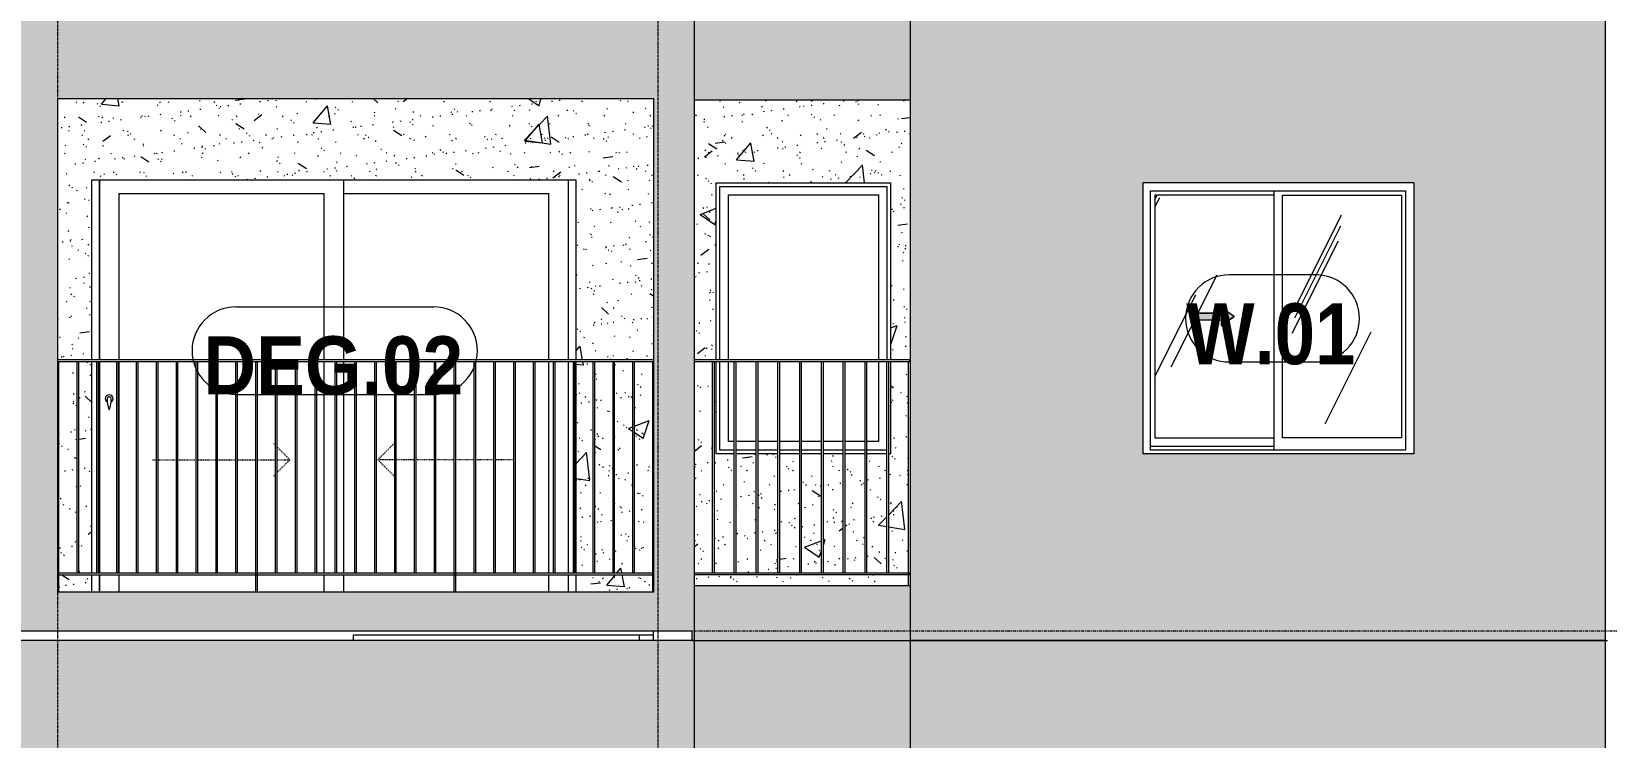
# Model space of a CAD drawing. Header units: millimetres. Extents: x 1240 to 198004, y -7796 to 35300.
# Drawn here: x 123128 to 131261, y 15249 to 18897 of the extents above; entities that cross this region are included whole.
import ezdxf

# ---------------------------------------------------------------- set-up
doc = ezdxf.new("R2010")
doc.units = ezdxf.units.MM
for name, pattern in [('1 NÉT CALL OUT', [6, 3, -3]), ('Centre', [31.75, 6.35, -4.7625, 15.875, -4.7625]), ('Dash', [6, 3, -3]), ('Grid Line', [22.225, 12.7, -3.175, 3.175, -3.175])]:
    doc.linetypes.add(name, pattern=pattern)
for name, color, linetype, lineweight in [('0-2', 50, 'Continuous', 5), ('A-DETL-GENF', 92, 'Continuous', 9), ('A-DETL-GENF-2', 92, '1 NÉT CALL OUT', 9), ('A-DOOR', 31, 'Continuous', 9), ('A-DOOR-FRAM', 31, 'Continuous', 9), ('A-DOOR-HDLN', 31, 'Dash', 18), ('A-DOOR-IDEN', 31, 'Continuous', 9), ('A-FLOR', 192, 'Continuous', 9), ('A-FLOR-HRAL', 11, 'Continuous', 9), ('A-FLOR-HRAL-1', 253, 'Continuous', 9), ('A-FLOR-LEVL-2', 51, 'Centre', 9), ('A-GLAZ', 151, 'Continuous', 9), ('A-GLAZ-1', 7, 'Continuous', 9), ('A-GLAZ-3', 7, '1 NÉT CALL OUT', 9), ('A-GLAZ-IDEN', 152, 'Continuous', 9), ('A-WALL', 113, 'Continuous', 9), ('A-WALL-PATT-2', 9, 'Continuous', 9), ('A-WALL-PATT-3', 111, 'Continuous', 5), ('A-WALL-PATT-4', 111, 'Continuous', 9), ('I-WALL', 2, 'Continuous', 9), ('I-WALL-1', 7, 'Continuous', 9), ('S-COLS-1', 7, 'Continuous', 9), ('S-GRID-1', 1, 'Grid Line', 9)]:
    doc.layers.add(name, color=color, linetype=linetype, lineweight=lineweight)
doc.styles.add('Arial_B_1', font='arialbd.ttf', dxfattribs={"width": 0.85, "height": 315})
doc.styles.add('Arial_B_2', font='arialbd.ttf', dxfattribs={"width": 0.9, "height": 300})
pattern_1 = [(50, (0, 0), (1093.104, -95.634), [114.3, -1257.3]), (355, (0, 0), (-211.457, 1146.341), [91.44, -1005.84]), (100.451, (91.1, -8), (881.656, 1050.7), [97.14, -1068.54]), (46.184, (0, 304.8), (1626.475, -252.257), [171.45, -1885.95]), (96.636, (135.5, 283.8), (1424.416, 1484.565), [145.71, -1602.81]), (351.184, (0, 304.8), (1424.43, 1484.55), [137.16, -1508.76]), (21, (152.4, 228.6), (909.686, -613.591), [114.3, -1257.3]), (326, (152.4, 228.6), (370.812, 1105.129), [91.44, -1005.84]), (71.451, (228.2, 177.5), (1280.503, 491.528), [97.14, -1068.54]), (37.5, (0, 0), (18.5313, 507.3303), [50.292, -943.356, 50.292, -970.788, -1009.65]), (37.5, (0, 0), (18.5313, 507.3303), [-2014.728, 50.292, -959.358]), (7.5, (0, 0), (400.9178, 601.0836), [50.292, -531.876, 50.292, -920.496, -384.81]), (7.5, (0, 0), (400.9178, 601.0836), [-1552.956, 50.292, -334.518]), (327.5, (-339.85, 0), (813.5452, -34.3737), [50.292, -330.708, 50.292, -1138.428, -1577.34]), (327.5, (-339.85, 0), (813.5452, -34.3737), [-1569.72, 50.292, -1527.048]), (317.5, (-492.25, 0), (888.7755, 152.56), [50.292, -445.008, 50.292, -739.14, -1120.14]), (317.5, (-492.25, 0), (888.7755, 152.56), [-1284.732, 50.292, -1069.848])]
pattern_2 = [(37.5, (0, 0), (-4.79953, 146.8239), [5.029, -110.795, 5.029, -124.511, -123.825]), (37.5, (0, 0), (-4.79953, 146.8239), [-245.364, 5.029, -118.796]), (7.5, (0, 0), (134.85743, 215.0472), [5.029, -57.455, 5.029, -99.365, -40.005]), (7.5, (0, 0), (134.85743, 215.0472), [-166.878, 5.029, -34.976]), (327.5, (-93.73, 0), (237.29776, 0.4316), [5.029, -33.071, 5.029, -132.131, -179.07]), (327.5, (-93.73, 0), (237.29776, 0.4316), [-175.26, 5.029, -174.041]), (317.5, (-93.73, 0), (229.06706, 66.8792), [5.029, -14.021, 5.029, -84.887, -102.87]), (317.5, (-93.73, 0), (229.06706, 66.8792), [-108.966, 5.029, -97.841])]
pattern_3 = [(63.435, (1790.26, 104.33), (-0.0014, 1524.001), [532.463, -2875.304]), (63.435, (266.26, 104.33), (-0.0014, 1524.001), [532.463, -2875.304]), (63.435, (2519.8, 398.8), (-0.0014, 1524.001), [532.463, -2875.304]), (63.435, (995.8, 398.8), (-0.0014, 1524.001), [532.463, -2875.304]), (63.435, (2409.4, 294.83), (-0.0014, 1524.001), [532.463, -2875.304]), (63.435, (885.4, 294.83), (-0.0014, 1524.001), [532.463, -2875.304]), (63.435, (2296.8, 890.1), (-0.0014, 1524.001), [258.802, -3148.965]), (63.435, (772.8, 890.1), (-0.0014, 1524.001), [258.802, -3148.965]), (63.435, (2223.2, 797.95), (-0.0014, 1524.001), [532.463, -2875.304]), (63.435, (699.2, 797.95), (-0.0014, 1524.001), [532.463, -2875.304]), (63.435, (2236.2, 864.1), (-0.0014, 1524.001), [532.463, -2875.304]), (63.435, (712.2, 864.1), (-0.0014, 1524.001), [532.463, -2875.304]), (63.435, (1621.35, 573.94), (-0.0014, 1524.001), [532.463, -2875.304]), (63.435, (97.35, 573.94), (-0.0014, 1524.001), [532.463, -2875.304]), (63.435, (1634.34, 651.9), (-0.0014, 1524.001), [532.463, -2875.304]), (63.435, (110.34, 651.9), (-0.0014, 1524.001), [532.463, -2875.304]), (63.435, (1637.84, 708.1), (-0.0014, 1524.001), [532.463, -2875.304]), (63.435, (113.84, 708.1), (-0.0014, 1524.001), [532.463, -2875.304])]

# ---------------------------------------------------------------- blocks, each defined once
blk = doc.blocks.new('NCV_TKTC_KET CAU_rvt-2-TKCS_MẶT ĐỨNG NỘI KHU 2')
at = {"layer": 'S-COLS-1'}
blk.add_line((-69961.9, 15750), (-69961.9, 15800), dxfattribs=at)
blk = doc.blocks.new('M_Fixed - 900 x 1400-901190-TKCS_MẶT ĐỨNG NỘI KHU 2')
at = {"layer": 'A-GLAZ-1'}
for p, q in [((-61415.9, 7000), (-61415.9, 7896)), ((-61415.9, 7896), (-60553.9, 7896)), ((-60553.9, 7896), (-60553.9, 7000)), ((-61371.9, 7000), (-61371.9, 7852)), ((-61371.9, 7852), (-60597.9, 7852)), ((-60597.9, 7852), (-60597.9, 7000)), ((-61415.9, 6534), (-61415.9, 6990)), ((-61371.9, 6578), (-61371.9, 6990)), ((-60597.9, 6990), (-60597.9, 6578)), ((-61341.9, 6534), (-61415.9, 6534)), ((-61341.9, 6578), (-61371.9, 6578)), ((-61229.4, 6578), (-61331.9, 6578)), ((-61229.4, 6534), (-61331.9, 6534)), ((-61116.9, 6578), (-61219.4, 6578)), ((-61116.9, 6534), (-61219.4, 6534)), ((-61004.4, 6578), (-61106.9, 6578)), ((-61004.4, 6534), (-61106.9, 6534)), ((-60891.9, 6578), (-60994.4, 6578)), ((-60891.9, 6534), (-60994.4, 6534)), ((-60779.4, 6578), (-60881.9, 6578)), ((-60779.4, 6534), (-60881.9, 6534)), ((-60666.9, 6578), (-60769.4, 6578)), ((-60666.9, 6534), (-60769.4, 6534)), ((-60597.9, 6578), (-60656.9, 6578)), ((-60554.4, 6534), (-60656.9, 6534))]:
    blk.add_line(p, q, dxfattribs=at)
blk = doc.blocks.new('Railing - 10mm-901206-TKCS_MẶT ĐỨNG NỘI KHU 2')
at = {"layer": 'A-FLOR-HRAL-1'}
for p, q in [((-60554.4, 5900), (-60554.4, 6990)), ((-60544.4, 5900), (-60544.4, 6990))]:
    blk.add_line(p, q, dxfattribs=at)
blk = doc.blocks.new('Railing - 50 x 10mm-V285-TKCS_MẶT ĐỨNG NỘI KHU 2')
at = {"layer": 'A-FLOR-HRAL-1'}
for p in [(-68644, 5832.3), (-68635.3, 6990)]:
    blk.add_line(p, (-68644, 6990), dxfattribs=at)
blk = doc.blocks.new('Railing - Railing-V391-TKCS_MẶT ĐỨNG NỘI KHU 2')
at = {"layer": 'A-FLOR-HRAL-1'}
for p, q in [((-69751.9, 12700), (-68639, 12700)), ((-68639, 12690), (-69751.9, 12690)), ((-68639, 12700), (-68639, 12690))]:
    blk.add_line(p, q, dxfattribs=at)
for name, p in [('Railing - 10mm-901206-TKCS_MẶT ĐỨNG NỘI KHU 2', (-9102.1, 6800)), ('Railing - 10mm-901206-TKCS_MẶT ĐỨNG NỘI KHU 2', (-8989.6, 6800)), ('Railing - 10mm-901206-TKCS_MẶT ĐỨNG NỘI KHU 2', (-8877.1, 6800)), ('Railing - 10mm-901206-TKCS_MẶT ĐỨNG NỘI KHU 2', (-8764.6, 6800)), ('Railing - 10mm-901206-TKCS_MẶT ĐỨNG NỘI KHU 2', (-8652.1, 6800)), ('Railing - 10mm-901206-TKCS_MẶT ĐỨNG NỘI KHU 2', (-8539.6, 6800)), ('Railing - 10mm-901206-TKCS_MẶT ĐỨNG NỘI KHU 2', (-8427.1, 6800)), ('Railing - 10mm-901206-TKCS_MẶT ĐỨNG NỘI KHU 2', (-8314.6, 6800)), ('Railing - 10mm-901206-TKCS_MẶT ĐỨNG NỘI KHU 2', (-8202.1, 6800)), ('Railing - 50 x 10mm-V285-TKCS_MẶT ĐỨNG NỘI KHU 2', (0, 6800))]:
    blk.add_blockref(name, p)
blk = doc.blocks.new('Top Rail Type - Top Rail_Internal_-883598-TKCS_MẶT ĐỨNG NỘI KHU 2')
at = {"layer": 'A-FLOR-HRAL-1'}
for p, q in [((-68639, 7000), (-69751.9, 7000)), ((-68639, 7000), (-68639, 6990)), ((-68639, 6990), (-69751.9, 6990))]:
    blk.add_line(p, q, dxfattribs=at)
blk = doc.blocks.new('NCV_TKTC_TANG 5_rvt-2-TKCS_MẶT ĐỨNG NỘI KHU 2')
at = {"layer": 'A-WALL-PATT-2'}
h = blk.add_hatch(dxfattribs=at)
h.set_pattern_fill('FP_40', color=256, style=0, pattern_type=2)
h.set_pattern_definition(pattern_1)
h.paths.add_polyline_path([(-73031.9, 16000), (-72861.9, 16000), (-72861.9, 16090), (-73031.9, 16090), (-73031.9, 16002.8)])
h.paths.add_polyline_path([(-69966.9, 16000), (-69966.9, 16090), (-70361.9, 16090), (-70361.9, 16000), (-69988.2, 16000)])
h.paths.add_polyline_path([(-70264.4, 16100), (-70171.9, 16100), (-70171.9, 17190), (-70264.4, 17190), (-70264.4, 16302.5)])
h.paths.add_polyline_path([(-70361.9, 16100), (-70274.4, 16100), (-70274.4, 17190), (-70361.9, 17190), (-70361.9, 16399.9)])
h.paths.add_polyline_path([(-70069.4, 16100), (-70069.4, 17190), (-70161.9, 17190), (-70161.9, 16100)])
h.paths.add_polyline_path([(-69966.9, 16100), (-69966.9, 17190), (-70059.4, 17190), (-70059.4, 16100), (-70005.8, 16100)])
h.paths.add_polyline_path([(-73031.9, 16100), (-72939.4, 16100), (-72939.4, 17190), (-73031.9, 17190), (-73031.9, 16688.3)])
h.paths.add_polyline_path([(-72929.4, 16100), (-72861.9, 16100), (-72861.9, 17190), (-72929.4, 17190), (-72929.4, 16688.3)])
h.paths.add_polyline_path([(-70361.9, 17200), (-69961.9, 17200), (-69961.9, 18550), (-73036.9, 18550), (-73036.9, 17200), (-72861.9, 17200), (-72861.9, 18130), (-70361.9, 18130), (-70361.9, 17822.2)])
h = blk.add_hatch(dxfattribs=at)
h.set_pattern_fill('FP_41', color=256, style=0, pattern_type=2)
h.set_pattern_definition(pattern_2)
h.paths.add_polyline_path([(-73031.9, 16000), (-72861.9, 16000), (-72861.9, 16090), (-73031.9, 16090), (-73031.9, 16002.8)])
h.paths.add_polyline_path([(-69966.9, 16000), (-69966.9, 16090), (-70361.9, 16090), (-70361.9, 16000), (-69988.2, 16000)])
h.paths.add_polyline_path([(-70264.4, 16100), (-70171.9, 16100), (-70171.9, 17190), (-70264.4, 17190), (-70264.4, 16302.5)])
h.paths.add_polyline_path([(-70361.9, 16100), (-70274.4, 16100), (-70274.4, 17190), (-70361.9, 17190), (-70361.9, 16399.9)])
h.paths.add_polyline_path([(-70069.4, 16100), (-70069.4, 17190), (-70161.9, 17190), (-70161.9, 16100)])
h.paths.add_polyline_path([(-69966.9, 16100), (-69966.9, 17190), (-70059.4, 17190), (-70059.4, 16100), (-70005.8, 16100)])
h.paths.add_polyline_path([(-73031.9, 16100), (-72939.4, 16100), (-72939.4, 17190), (-73031.9, 17190), (-73031.9, 16688.3)])
h.paths.add_polyline_path([(-72929.4, 16100), (-72861.9, 16100), (-72861.9, 17190), (-72929.4, 17190), (-72929.4, 16688.3)])
h.paths.add_polyline_path([(-70361.9, 17200), (-69961.9, 17200), (-69961.9, 18550), (-73036.9, 18550), (-73036.9, 17200), (-72861.9, 17200), (-72861.9, 18130), (-70361.9, 18130), (-70361.9, 17822.2)])
h = blk.add_hatch(dxfattribs=at)
h.set_pattern_fill('FP_62', color=256, style=0, pattern_type=2)
h.set_pattern_definition(pattern_1)
h.paths.add_polyline_path([(-68644, 16032.3), (-68644, 16090), (-69751.9, 16090), (-69751.9, 16032.3), (-68962.4, 16032.3)])
h.paths.add_polyline_path([(-69040.9, 16100), (-68981.5, 16100), (-68981.5, 16715), (-69084, 16715), (-69084, 16100)])
h.paths.add_polyline_path([(-69094, 16100), (-69094, 16715), (-69196.5, 16715), (-69196.5, 16100)])
h.paths.add_polyline_path([(-69309, 16100), (-69206.5, 16100), (-69206.5, 16715), (-69309, 16715), (-69309, 16208.6)])
h.paths.add_polyline_path([(-69605.1, 16100), (-69544, 16100), (-69544, 16715), (-69637, 16715), (-69637, 17190), (-69646.5, 17190), (-69646.5, 16100)])
h.paths.add_polyline_path([(-69431.6, 16100), (-69431.5, 16100.1), (-69431.5, 16715), (-69534, 16715), (-69534, 16100)])
h.paths.add_polyline_path([(-69421.5, 16100), (-69319, 16100), (-69319, 16715), (-69421.5, 16715), (-69421.5, 16109)])
h.paths.add_polyline_path([(-69656.5, 16100), (-69656.5, 17190), (-69751.9, 17190), (-69751.9, 16100)])
h.paths.add_polyline_path([(-68644, 16100), (-68644, 17190), (-68737, 17190), (-68737, 16715), (-68746.5, 16715), (-68746.5, 16100)])
h.paths.add_polyline_path([(-68756.5, 16100), (-68756.5, 16715), (-68859, 16715), (-68859, 16100)])
h.paths.add_polyline_path([(-68971.5, 16100), (-68869, 16100), (-68869, 16715), (-68971.5, 16715), (-68971.5, 16507.4)])
h.paths.add_polyline_path([(-68639, 17190), (-68635.3, 17190), (-68635.3, 18542.9), (-69751.9, 18542.9), (-69751.9, 17200), (-69637, 17200), (-69637, 18115), (-68737, 18114.4), (-68737, 17200), (-68639, 17200)])
h = blk.add_hatch(dxfattribs=at)
h.set_pattern_fill('FP_63', color=256, style=0, pattern_type=2)
h.set_pattern_definition(pattern_2)
h.paths.add_polyline_path([(-68644, 16032.3), (-68644, 16090), (-69751.9, 16090), (-69751.9, 16032.3), (-68962.4, 16032.3)])
h.paths.add_polyline_path([(-69040.9, 16100), (-68981.5, 16100), (-68981.5, 16715), (-69084, 16715), (-69084, 16100)])
h.paths.add_polyline_path([(-69094, 16100), (-69094, 16715), (-69196.5, 16715), (-69196.5, 16100)])
h.paths.add_polyline_path([(-69309, 16100), (-69206.5, 16100), (-69206.5, 16715), (-69309, 16715), (-69309, 16208.6)])
h.paths.add_polyline_path([(-69605.1, 16100), (-69544, 16100), (-69544, 16715), (-69637, 16715), (-69637, 17190), (-69646.5, 17190), (-69646.5, 16100)])
h.paths.add_polyline_path([(-69431.6, 16100), (-69431.5, 16100.1), (-69431.5, 16715), (-69534, 16715), (-69534, 16100)])
h.paths.add_polyline_path([(-69421.5, 16100), (-69319, 16100), (-69319, 16715), (-69421.5, 16715), (-69421.5, 16109)])
h.paths.add_polyline_path([(-69656.5, 16100), (-69656.5, 17190), (-69751.9, 17190), (-69751.9, 16100)])
h.paths.add_polyline_path([(-68644, 16100), (-68644, 17190), (-68737, 17190), (-68737, 16715), (-68746.5, 16715), (-68746.5, 16100)])
h.paths.add_polyline_path([(-68756.5, 16100), (-68756.5, 16715), (-68859, 16715), (-68859, 16100)])
h.paths.add_polyline_path([(-68971.5, 16100), (-68869, 16100), (-68869, 16715), (-68971.5, 16715), (-68971.5, 16507.4)])
h.paths.add_polyline_path([(-68639, 17190), (-68635.3, 17190), (-68635.3, 18542.9), (-69751.9, 18542.9), (-69751.9, 17200), (-69637, 17200), (-69637, 18115), (-68737, 18114.4), (-68737, 17200), (-68639, 17200)])
at = {"layer": 'I-WALL-1'}
for p, q in [((-72861.9, 17200), (-72861.9, 18130)), ((-72861.9, 18130), (-70361.9, 18130)), ((-70361.9, 18130), (-70361.9, 17200)), ((-69637, 17200), (-69637, 18115)), ((-69637, 18115), (-68737, 18115)), ((-68737, 18115), (-68737, 17200)), ((-72861.9, 16100), (-72861.9, 17190)), ((-70361.9, 17190), (-70361.9, 16100)), ((-69637, 16715), (-69637, 17190)), ((-68737, 17190), (-68737, 16715)), ((-69544, 16715), (-69637, 16715)), ((-69431.5, 16715), (-69534, 16715)), ((-69319, 16715), (-69421.5, 16715)), ((-69206.5, 16715), (-69309, 16715)), ((-69094, 16715), (-69196.5, 16715)), ((-68981.5, 16715), (-69084, 16715)), ((-68869, 16715), (-68971.5, 16715)), ((-68756.5, 16715), (-68859, 16715)), ((-68737, 16715), (-68746.5, 16715)), ((-72861.9, 16000), (-72861.9, 16090)), ((-70361.9, 16090), (-70361.9, 16000))]:
    blk.add_line(p, q, dxfattribs=at)
at = {"layer": 'A-FLOR-HRAL'}
for name, p in [('Top Rail Type - Top Rail_Internal_-883598-TKCS_MẶT ĐỨNG NỘI KHU 2', (0, 10200)), ('Railing - Railing-V391-TKCS_MẶT ĐỨNG NỘI KHU 2', (0, 3400))]:
    blk.add_blockref(name, p, dxfattribs=at)
at = {"layer": 'A-GLAZ'}
blk.add_blockref('M_Fixed - 900 x 1400-901190-TKCS_MẶT ĐỨNG NỘI KHU 2', (-8202.1, 10200), dxfattribs=at)
blk = doc.blocks.new('1_FAMILY RVT - W01-WxH 1400x1400xmm-V424-TKCS_MẶT ĐỨNG NỘI KHU 2')
at = {"layer": 'A-DETL-GENF-2'}
blk.add_hatch(color=256, dxfattribs=at).paths.add_polyline_path([(-67030.8, 17376.5), (-66963.1, 17423.9), (-67030.8, 17471.4), (-67030.8, 17440.9), (-67166.3, 17440.9), (-67166.3, 17407), (-67030.8, 17407)])
at = {"layer": 'A-GLAZ'}
h = blk.add_hatch(dxfattribs=at)
h.set_pattern_fill('FP_36', color=256, style=0, pattern_type=2)
h.set_pattern_definition(pattern_3)
h.paths.add_polyline_path([(-67371.8, 16797), (-66757.5, 16797), (-66757.5, 18050.9), (-67371.8, 18050.9), (-67371.8, 17407)])
h.paths.add_polyline_path([(-67030.8, 17376.5), (-67030.8, 17407), (-67166.3, 17407), (-67166.3, 17440.9), (-67030.8, 17440.9), (-67030.8, 17471.4), (-66963.1, 17423.9), (-66987.3, 17407)])
h = blk.add_hatch(dxfattribs=at)
h.set_pattern_fill('FP_36', color=256, style=0, pattern_type=2)
h.set_pattern_definition(pattern_3)
h.paths.add_polyline_path([(-66713.1, 16797), (-66098.8, 16797), (-66098.8, 18050.9), (-66713.1, 18050.9), (-66713.1, 17674.5)])
at = {"layer": 'A-DETL-GENF'}
for p, q in [((-67166.3, 17440.9), (-67166.3, 17407)), ((-67166.3, 17440.9), (-67030.8, 17440.9)), ((-67030.8, 17440.9), (-67166.3, 17440.9)), ((-67166.3, 17440.9), (-67166.3, 17407)), ((-67166.3, 17407), (-67030.8, 17407)), ((-67166.3, 17407), (-67030.8, 17407)), ((-67030.8, 17471.4), (-67030.8, 17440.9)), ((-66963.1, 17423.9), (-67030.8, 17471.4)), ((-66963.1, 17423.9), (-67030.8, 17471.4)), ((-67030.8, 17471.4), (-67030.8, 17440.9)), ((-66963.1, 17423.9), (-67030.8, 17376.5)), ((-67030.8, 17376.5), (-66963.1, 17423.9)), ((-67030.8, 17407), (-67030.8, 17376.5)), ((-67030.8, 17407), (-67030.8, 17376.5))]:
    blk.add_line(p, q, dxfattribs=at)
at = {"layer": 'A-GLAZ'}
for p, q in [((-66035.3, 18114.4), (-67435.3, 18114.4)), ((-67435.3, 18114.4), (-67435.3, 16714.4)), ((-67394.4, 18073.5), (-66076.2, 18073.5)), ((-67394.4, 16733.5), (-67394.4, 18073.5)), ((-66757.5, 18073.5), (-66757.5, 16733.5)), ((-66076.2, 16733.5), (-66076.2, 18073.5)), ((-66035.3, 18114.4), (-66035.3, 16714.4)), ((-67371.8, 18050.9), (-67371.8, 16797)), ((-66757.5, 18050.9), (-67371.8, 18050.9)), ((-66713.1, 16797), (-66713.1, 18050.9)), ((-66713.1, 18050.9), (-66098.8, 18050.9)), ((-66098.8, 18050.9), (-66098.8, 16797)), ((-67371.8, 16797), (-66757.5, 16797)), ((-66098.8, 16797), (-66713.1, 16797)), ((-66035.3, 16714.4), (-67435.3, 16714.4)), ((-66757.5, 16752.5), (-67394.4, 16752.5)), ((-66757.5, 16752.5), (-67394.4, 16752.5)), ((-66076.2, 16733.5), (-67394.4, 16733.5))]:
    blk.add_line(p, q, dxfattribs=at)
blk = doc.blocks.new('Railing - 10mm-1251313-TKCS_MẶT ĐỨNG NỘI KHU 2')
at = {"layer": 'A-FLOR-HRAL'}
for p, q in [((-61821, 6990), (-61821, 5900)), ((-61811, 5900), (-61811, 6990))]:
    blk.add_line(p, q, dxfattribs=at)
blk = doc.blocks.new('Railing - 50 x 10mm-1251315-TKCS_MẶT ĐỨNG NỘI KHU 2')
at = {"layer": 'A-FLOR-HRAL'}
for p, q in [((-62758.1, 6990), (-62758.1, 5800)), ((-62758.1, 6990), (-62748.1, 6990)), ((-62748.1, 5800), (-62748.1, 6990))]:
    blk.add_line(p, q, dxfattribs=at)
blk = doc.blocks.new('Railing - 50 x 10mm-1251311-TKCS_MẶT ĐỨNG NỘI KHU 2')
at = {"layer": 'A-FLOR-HRAL'}
for q in [(-61716.9, 5800), (-61711.9, 6990)]:
    blk.add_line((-61716.9, 6990), q, dxfattribs=at)
blk = doc.blocks.new('Railing - 50 x 10mm-V436-TKCS_MẶT ĐỨNG NỘI KHU 2')
at = {"layer": 'A-FLOR-HRAL'}
for p in [(-73036.9, 17190), (-73031.9, 15999.7)]:
    blk.add_line(p, (-73031.9, 17190), dxfattribs=at)
blk = doc.blocks.new('Railing - Railing-4019705-TKCS_MẶT ĐỨNG NỘI KHU 2')
at = {"layer": 'A-FLOR-HRAL'}
for p, q in [((-73036.9, 16100), (-69961.9, 16100)), ((-73036.9, 16090), (-69961.9, 16090))]:
    blk.add_line(p, q, dxfattribs=at)
for name, p in [('Railing - 50 x 10mm-V436-TKCS_MẶT ĐỨNG NỘI KHU 2', (0, 0)), ('Railing - 10mm-1251313-TKCS_MẶT ĐỨNG NỘI KHU 2', (-11118.3, 10200)), ('Railing - 10mm-1251313-TKCS_MẶT ĐỨNG NỘI KHU 2', (-11015.8, 10200)), ('Railing - 10mm-1251313-TKCS_MẶT ĐỨNG NỘI KHU 2', (-10913.3, 10200)), ('Railing - 10mm-1251313-TKCS_MẶT ĐỨNG NỘI KHU 2', (-10810.8, 10200)), ('Railing - 10mm-1251313-TKCS_MẶT ĐỨNG NỘI KHU 2', (-10708.3, 10200)), ('Railing - 10mm-1251313-TKCS_MẶT ĐỨNG NỘI KHU 2', (-10605.8, 10200)), ('Railing - 10mm-1251313-TKCS_MẶT ĐỨNG NỘI KHU 2', (-10503.3, 10200)), ('Railing - 10mm-1251313-TKCS_MẶT ĐỨNG NỘI KHU 2', (-10400.9, 10200)), ('Railing - 10mm-1251313-TKCS_MẶT ĐỨNG NỘI KHU 2', (-10298.4, 10200)), ('Railing - 50 x 10mm-1251315-TKCS_MẶT ĐỨNG NỘI KHU 2', (-9258.8, 10200)), ('Railing - 10mm-1251313-TKCS_MẶT ĐỨNG NỘI KHU 2', (-10093.4, 10200)), ('Railing - 10mm-1251313-TKCS_MẶT ĐỨNG NỘI KHU 2', (-9990.9, 10200)), ('Railing - 10mm-1251313-TKCS_MẶT ĐỨNG NỘI KHU 2', (-9888.4, 10200)), ('Railing - 10mm-1251313-TKCS_MẶT ĐỨNG NỘI KHU 2', (-9785.9, 10200)), ('Railing - 10mm-1251313-TKCS_MẶT ĐỨNG NỘI KHU 2', (-9683.4, 10200)), ('Railing - 10mm-1251313-TKCS_MẶT ĐỨNG NỘI KHU 2', (-9580.9, 10200)), ('Railing - 10mm-1251313-TKCS_MẶT ĐỨNG NỘI KHU 2', (-9478.4, 10200)), ('Railing - 10mm-1251313-TKCS_MẶT ĐỨNG NỘI KHU 2', (-9375.9, 10200)), ('Railing - 10mm-1251313-TKCS_MẶT ĐỨNG NỘI KHU 2', (-9273.4, 10200)), ('Railing - 50 x 10mm-1251315-TKCS_MẶT ĐỨNG NỘI KHU 2', (-8233.9, 10200)), ('Railing - 10mm-1251313-TKCS_MẶT ĐỨNG NỘI KHU 2', (-9068.4, 10200)), ('Railing - 10mm-1251313-TKCS_MẶT ĐỨNG NỘI KHU 2', (-8965.9, 10200)), ('Railing - 10mm-1251313-TKCS_MẶT ĐỨNG NỘI KHU 2', (-8863.4, 10200)), ('Railing - 10mm-1251313-TKCS_MẶT ĐỨNG NỘI KHU 2', (-8760.9, 10200)), ('Railing - 10mm-1251313-TKCS_MẶT ĐỨNG NỘI KHU 2', (-8658.4, 10200)), ('Railing - 10mm-1251313-TKCS_MẶT ĐỨNG NỘI KHU 2', (-8555.9, 10200)), ('Railing - 10mm-1251313-TKCS_MẶT ĐỨNG NỘI KHU 2', (-8453.4, 10200)), ('Railing - 10mm-1251313-TKCS_MẶT ĐỨNG NỘI KHU 2', (-8350.9, 10200)), ('Railing - 10mm-1251313-TKCS_MẶT ĐỨNG NỘI KHU 2', (-8248.4, 10200)), ('Railing - 50 x 10mm-1251311-TKCS_MẶT ĐỨNG NỘI KHU 2', (-8250, 10200))]:
    blk.add_blockref(name, p)
blk = doc.blocks.new('Top Rail Type - Top Rail_Internal_-4019706-TKCS_MẶT ĐỨNG NỘI KHU 2')
at = {"layer": 'A-FLOR-HRAL'}
for p, q in [((-69961.9, 17200), (-73036.9, 17200)), ((-69961.9, 17190), (-73036.9, 17190))]:
    blk.add_line(p, q, dxfattribs=at)
blk = doc.blocks.new('DEG_02-DEG_03 - DEG_02-2500x2400mm-CỬA ĐI 02 CÁNH TRƯỢT-V437-TKCS_MẶT ĐỨNG NỘI KHU 2')
at = {"layer": 'A-DOOR'}
for p, q in [((-72821.9, 17200), (-72821.9, 18130)), ((-72721.9, 18060), (-71661.9, 18060)), ((-72721.9, 18060), (-72721.9, 17200)), ((-71661.9, 17200), (-71661.9, 18060)), ((-71561.9, 18130), (-71561.9, 17200)), ((-71561.9, 18060), (-70501.9, 18060)), ((-70501.9, 17200), (-70501.9, 18060)), ((-72821.9, 16100), (-72821.9, 17190)), ((-72721.9, 17190), (-72721.9, 16100)), ((-71661.9, 16100), (-71661.9, 17190)), ((-71561.9, 17190), (-71561.9, 16100)), ((-70501.9, 16100), (-70501.9, 17190)), ((-72821.9, 16000), (-72821.9, 16090)), ((-72721.9, 16090), (-72721.9, 16000)), ((-71661.9, 16000), (-71661.9, 16090)), ((-71561.9, 16090), (-71561.9, 16000)), ((-70501.9, 16000), (-70501.9, 16090))]:
    blk.add_line(p, q, dxfattribs=at)
at = {"layer": 'A-DOOR', "flags": 128}
blk.add_lwpolyline([(-72770.4, 17008.7), (-72770.4, 17008.7), (-72770.4, 17008.7), (-72770.4, 17008.7), (-72770.4, 17008.7), (-72770.4, 17008.7), (-72770.4, 17008.7), (-72770.5, 17008.7), (-72770.5, 17008.7), (-72770.5, 17008.7), (-72770.5, 17008.7), (-72770.6, 17008.7), (-72770.6, 17008.7), (-72770.6, 17008.7), (-72770.6, 17008.7), (-72770.7, 17008.7), (-72770.7, 17008.7), (-72770.8, 17008.7), (-72770.8, 17008.7), (-72770.8, 17008.7), (-72770.9, 17008.7), (-72770.9, 17008.7), (-72771, 17008.7), (-72771, 17008.7), (-72771.1, 17008.7), (-72771.1, 17008.7), (-72771.2, 17008.7), (-72771.2, 17008.7), (-72771.3, 17008.7), (-72771.3, 17008.7), (-72771.4, 17008.7), (-72771.5, 17008.7), (-72771.5, 17008.7), (-72771.6, 17008.7), (-72771.6, 17008.7), (-72771.7, 17008.7), (-72771.7, 17008.7), (-72771.8, 17008.7), (-72771.9, 17008.7), (-72771.9, 17008.7), (-72772, 17008.7), (-72772, 17008.7), (-72772.1, 17008.7), (-72772.2, 17008.7), (-72772.2, 17008.7), (-72772.3, 17008.7), (-72772.3, 17008.7), (-72772.4, 17008.7), (-72772.5, 17008.7), (-72772.5, 17008.7), (-72772.6, 17008.7), (-72772.6, 17008.7), (-72772.7, 17008.7), (-72772.7, 17008.7), (-72772.8, 17008.7), (-72772.8, 17008.7), (-72772.9, 17008.7), (-72772.9, 17008.7), (-72773, 17008.7), (-72773, 17008.7), (-72773, 17008.7), (-72773.1, 17008.7), (-72773.1, 17008.7), (-72773.1, 17008.7), (-72773.2, 17008.7), (-72773.2, 17008.7), (-72773.2, 17008.7), (-72773.3, 17008.7), (-72773.3, 17008.7), (-72773.3, 17008.7), (-72773.3, 17008.7), (-72773.3, 17008.7), (-72773.3, 17008.7), (-72773.4, 17008.7), (-72773.4, 17008.7), (-72773.4, 17008.7), (-72773.4, 17008.7)], dxfattribs=at)
at = {"layer": 'A-DOOR'}
for centre, radius, start, end in [((-72771.9, 17000), 20, 0, 180), ((-72771.9, 17000), 20, 180, 240), ((-72773.4, 16999.2), 9.45, 90, 180), ((-72618.1, 16999.2), 164.8, 180, 199.13397), ((-72770.4, 16999.2), 9.45, 0, 90), ((-72925.7, 16999.2), 164.8, 340.86603, 0), ((-72771.9, 17000), 20, 300, 0), ((-72771.5, 16946), 2.34, 199.13397, 261.03098), ((-72772.3, 16946), 2.34, 278.96902, 340.86603)]:
    blk.add_arc(centre, radius, start, end, dxfattribs=at)
at = {"layer": 'A-DOOR-FRAM'}
for p, q in [((-72821.9, 18130), (-72821.9, 17200)), ((-70401.9, 18130), (-70401.9, 17200)), ((-72821.9, 17190), (-72821.9, 16100)), ((-70401.9, 17190), (-70401.9, 16100)), ((-72821.9, 16090), (-72821.9, 16000)), ((-70401.9, 16090), (-70401.9, 16000))]:
    blk.add_line(p, q, dxfattribs=at)
at = {"layer": 'A-DOOR-HDLN'}
for p, q in [((-71914.4, 16759.5), (-71924, 16769.1)), ((-71384.6, 16684.2), (-71299.8, 16769.1)), ((-72549.1, 16684.2), (-72529.4, 16684.2)), ((-72519.4, 16684.2), (-72426.9, 16684.2)), ((-72416.9, 16684.2), (-72324.4, 16684.2)), ((-72314.4, 16684.2), (-72221.9, 16684.2)), ((-72211.9, 16684.2), (-72119.4, 16684.2)), ((-72109.4, 16684.2), (-72016.9, 16684.2)), ((-72006.9, 16684.2), (-71914.4, 16684.2)), ((-71839.1, 16684.2), (-71904.4, 16749.5)), ((-71839.1, 16684.2), (-71904.4, 16619)), ((-71904.4, 16684.2), (-71839.1, 16684.2)), ((-71384.6, 16684.2), (-71299.8, 16599.4)), ((-71299.4, 16684.2), (-71384.6, 16684.2)), ((-71196.9, 16684.2), (-71289.4, 16684.2)), ((-71094.4, 16684.2), (-71186.9, 16684.2)), ((-70991.9, 16684.2), (-71084.4, 16684.2)), ((-70889.4, 16684.2), (-70981.9, 16684.2)), ((-70786.9, 16684.2), (-70879.4, 16684.2)), ((-70684.4, 16684.2), (-70776.9, 16684.2)), ((-71914.4, 16609), (-71924, 16599.4))]:
    blk.add_line(p, q, dxfattribs=at)
blk = doc.blocks.new('SSA-WINDOW TAG - 10-2062020-TKCS_MẶT ĐỨNG NỘI KHU 2')
at = {"layer": 'A-GLAZ-IDEN'}
for p, q in [((-74847.7, 10839.4), (-75295.3, 10839.4)), ((-75295.3, 10389.4), (-74847.7, 10389.4))]:
    blk.add_line(p, q, dxfattribs=at)
for centre, start, end in [((-75295.3, 10614.4), 90, 270), ((-74847.7, 10614.4), 270, 90)]:
    blk.add_arc(centre, 225, start, end, dxfattribs=at)
blk = doc.blocks.new('STN_Door Tag - STN_Door Tag-1788670-TKCS_MẶT ĐỨNG NỘI KHU 2')
at = {"layer": 'A-DOOR-IDEN'}
for p, q in [((-55715.8, 3874.2), (-54695.7, 3874.2)), ((-55715.8, 3421.3), (-54695.7, 3421.3))]:
    blk.add_line(p, q, dxfattribs=at)
for centre, start, end in [((-55715.8, 3647.8), 90, 270), ((-54695.7, 3647.8), 270, 90)]:
    blk.add_arc(centre, 226.4, start, end, dxfattribs=at)

msp = doc.modelspace()

# ---------------------------------------------------------------- hatches: boundary and pattern name
at = {"layer": 'A-WALL-PATT-3'}
for points in [[(126549.2, 15750), (126549.2, 19150), (126539.2, 19150), (126539.2, 15750)], [(126539.2, 12350), (126549.2, 12350), (126549.2, 15750), (126539.2, 15750), (126539.2, 13286.7)]]:
    msp.add_hatch(color=256, dxfattribs=at).paths.add_polyline_path(points)
h = msp.add_hatch(color=256, dxfattribs=at)
h.paths.add_polyline_path([(131255.8, 15750), (131255.8, 19150), (127665.8, 19150), (127665.8, 15750), (130534.7, 15750)])
h.paths.add_polyline_path([(129255.1, 16714.4), (128865.8, 16714.4), (128865.8, 18114.4), (130265.8, 18114.4), (130265.8, 16714.4), (130224.9, 16714.4)])
h = msp.add_hatch(color=256, dxfattribs=at)
h.paths.add_polyline_path([(129255.1, 12350), (131255.8, 12350), (131255.8, 15750), (127665.8, 15750), (127665.8, 12350), (128906.7, 12350)])
h.paths.add_polyline_path([(129255.1, 13314.4), (128865.8, 13314.4), (128865.8, 14714.4), (130265.8, 14714.4), (130265.8, 13314.4), (130224.9, 13314.4)])
at = {"layer": 'A-WALL-PATT-4'}
h = msp.add_hatch(color=256, dxfattribs=at)
h.paths.add_polyline_path([(122909.2, 15800), (126539.2, 15800), (126539.2, 19150), (126549.2, 19150), (126549.2, 19200), (122909.2, 19200), (122909.2, 16688.3)])
h.paths.add_polyline_path([(126056.2, 16000), (123264.2, 16000), (123264.2, 18550), (126339.2, 18550), (126339.2, 16000)])
for points in [[(126696, 18542.9), (127665.8, 18542.9), (127665.8, 19150), (126549.2, 19150), (126549.2, 18542.9)], [(127665.8, 15750), (127665.8, 16032.3), (126549.2, 16032.3), (126549.2, 15750), (126696, 15750)], [(127665.8, 15142.9), (127665.8, 15750), (126549.2, 15750), (126549.2, 15142.9), (126696, 15142.9)]]:
    msp.add_hatch(color=256, dxfattribs=at).paths.add_polyline_path(points)
h = msp.add_hatch(color=256, dxfattribs=at)
h.paths.add_polyline_path([(122914.2, 12350), (126539.2, 12350), (126539.2, 15750), (122914.2, 15750), (122914.2, 13286.7)])
h.paths.add_polyline_path([(123264.2, 12600), (123264.2, 15150), (126339.3, 15150), (126339.3, 12600), (124136.9, 12600)])

# ---------------------------------------------------------------- linework, layer by layer
at = {"layer": 'A-FLOR'}
for p, q in [((124789.2, 15780), (124789.2, 15750)), ((124789.2, 15780), (126339.2, 15780)), ((126265.8, 15780), (126265.8, 15750))]:
    msp.add_line(p, q, dxfattribs=at)
at = {"layer": 'A-FLOR-LEVL-2'}
msp.add_line((104944.5, 15800), (194512.3, 15800), dxfattribs=at)
at = {"layer": 'A-WALL'}
for p, q in [((126549.2, 29350), (126549.2, 4950)), ((131255.8, 8950), (131255.8, 29350)), ((127665.8, 22550), (127665.8, 5700)), ((123264.2, 16000), (123264.2, 18550)), ((123264.2, 18550), (126339.2, 18550)), ((126339.2, 18550), (126339.2, 16000)), ((126339.2, 16000), (123264.2, 16000)), ((122909.2, 15800), (126539.2, 15800)), ((126539.2, 15750), (126539.2, 15800)), ((126549.2, 15750), (122914.2, 15750)), ((126539.2, 15750), (126549.2, 15750)), ((127665.8, 15750), (131265.8, 15750)), ((131255.8, 15750), (127665.8, 15750))]:
    msp.add_line(p, q, dxfattribs=at)
at = {"layer": 'I-WALL'}
for p, q in [((126549.2, 18542.9), (127665.8, 18542.9)), ((127665.8, 16032.3), (126549.2, 16032.3)), ((126549.2, 15750), (127665.8, 15750))]:
    msp.add_line(p, q, dxfattribs=at)
at = {"layer": 'S-GRID-1'}
for p, q in [((123264.2, 5.5), (123264.2, 30542.5)), ((126364.2, 5.5), (126364.2, 30542.5))]:
    msp.add_line(p, q, dxfattribs=at)

# ---------------------------------------------------------------- block references
at = {"layer": '0-2'}
for name in ['NCV_TKTC_KET CAU_rvt-2-TKCS_MẶT ĐỨNG NỘI KHU 2', 'NCV_TKTC_TANG 5_rvt-2-TKCS_MẶT ĐỨNG NỘI KHU 2']:
    msp.add_blockref(name, (196301.1, 0), dxfattribs=at)
at = {"layer": 'A-DOOR'}
msp.add_blockref('DEG_02-DEG_03 - DEG_02-2500x2400mm-CỬA ĐI 02 CÁNH TRƯỢT-V437-TKCS_MẶT ĐỨNG NỘI KHU 2', (196301.1, 0), dxfattribs=at)
at = {"layer": 'A-DOOR-IDEN'}
msp.add_blockref('STN_Door Tag - STN_Door Tag-1788670-TKCS_MẶT ĐỨNG NỘI KHU 2', (179899.5, 13600), dxfattribs=at)
at = {"layer": 'A-FLOR-HRAL'}
for name in ['Top Rail Type - Top Rail_Internal_-4019706-TKCS_MẶT ĐỨNG NỘI KHU 2', 'Railing - Railing-4019705-TKCS_MẶT ĐỨNG NỘI KHU 2']:
    msp.add_blockref(name, (196301.1, 0), dxfattribs=at)
at = {"layer": 'A-GLAZ-3'}
msp.add_blockref('1_FAMILY RVT - W01-WxH 1400x1400xmm-V424-TKCS_MẶT ĐỨNG NỘI KHU 2', (196301.1, 0), dxfattribs=at)
at = {"layer": 'A-GLAZ-IDEN'}
msp.add_blockref('SSA-WINDOW TAG - 10-2062020-TKCS_MẶT ĐỨNG NỘI KHU 2', (204608, 6800), dxfattribs=at)

# ---------------------------------------------------------------- texts
at = {"layer": 'A-DOOR-IDEN', "insert": (124686.2, 17170), "char_height": 300, "width": 1375.65, "attachment_point": 5, "line_spacing_factor": 0.936439, "style": 'Arial_B_2'}
msp.add_mtext('\\pt6.75,13.5,20.25,27,33.75,40.5,47.25,54,60.75,67.5,74.25,81,87.75,94.5,101.25,108,114.75,121.5,128.25,135,141.75,148.5,155.25,162,168.75,175.5,182.25,189,195.75,202.5,209.25,216;DEG.02', dxfattribs=at)
at = {"layer": 'A-GLAZ-IDEN', "insert": (129527.2, 17332.5), "char_height": 315, "width": 902.7, "attachment_point": 5, "line_spacing_factor": 0.936439, "style": 'Arial_B_1'}
msp.add_mtext('\\pt6.3756,12.7512,19.12365,25.49925,31.87485,38.25045,44.62605,50.9985,57.3741,63.7497,70.1253,76.5009,82.8765,89.24895,95.62455,102.00015,108.37575,114.75135,121.1238,127.4994,133.875,140.2506,146.6262,152.99865,159.37425,165.74985,172.12545,178.50105,184.8735,191.2491,197.6247,204.0003;W.01', dxfattribs=at)

doc.saveas('drawing.dxf')
